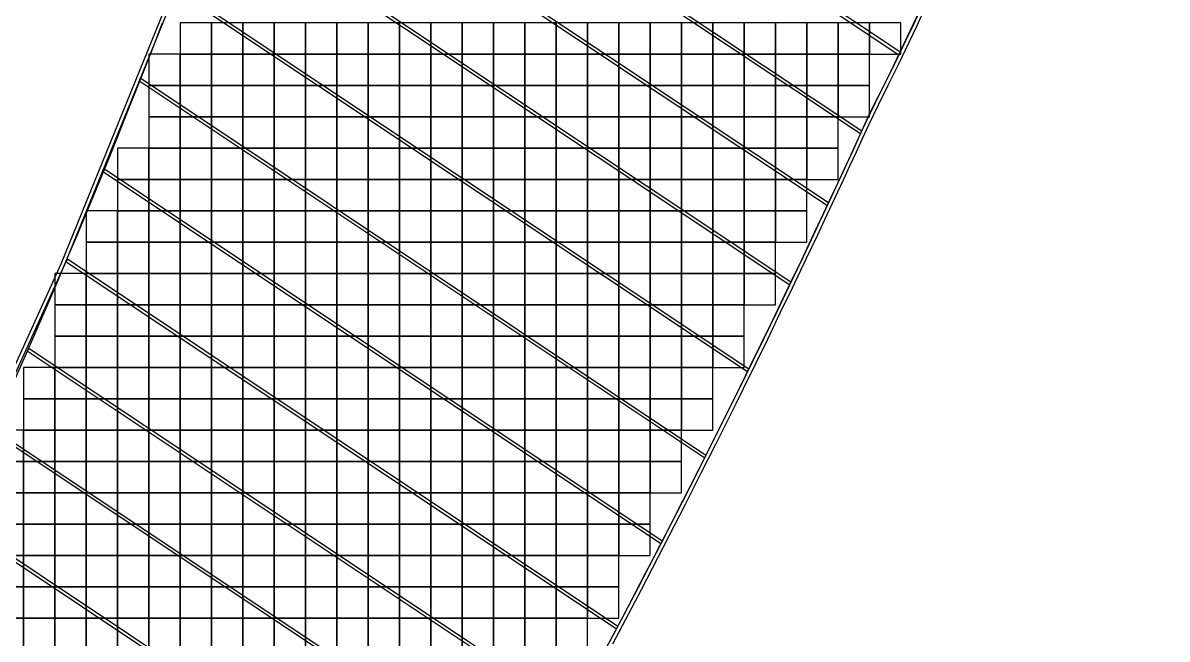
# Model space of a CAD drawing. Extents: x -31693 to 132909863, y -42052423 to 151957.
# Drawn here: x 125536 to 143796, y 39881 to 49716 of the extents above; entities that cross this region are included whole.
import ezdxf

# ---------------------------------------------------------------- set-up
doc = ezdxf.new("R2010")
doc.units = 0
doc.header["$LTSCALE"] = 1000
doc.header["$MEASUREMENT"] = 0
for name, color, linetype in [('500浮箱', 162, 'Continuous'), ('A-G-VISIBLE', 9, 'Continuous'), ('主龙骨', 4, 'Continuous'), ('边梁（14a槽钢', 3, 'Continuous')]:
    doc.layers.add(name, color=color, linetype=linetype)

# ---------------------------------------------------------------- blocks, each defined once
blk = doc.blocks.new('dasd')
at = {"layer": 'A-G-VISIBLE', "linetype": 'Continuous'}
for centre, radius, start, end in [((-132793.207, 42119.965), 43.092, 332.8786, 23.8551), ((-132879.454, 42145.346), 121.404, 314.68966, 338.95615), ((-132898.334, 42165.736), 157.69, 318.2193, 335.49083)]:
    blk.add_arc(centre, radius, start, end, dxfattribs=at)

msp = doc.modelspace()

# ---------------------------------------------------------------- linework, layer by layer
at = {"layer": '500浮箱', "elevation": 2850}
for points in [[(128045, 49216), (128545, 49216), (128545, 49716), (128045, 49716)], [(128545, 49216), (129045, 49216), (129045, 49716), (128545, 49716)], [(129045, 49216), (129545, 49216), (129545, 49716), (129045, 49716)], [(129545, 49216), (130045, 49216), (130045, 49716), (129545, 49716)], [(130045, 49216), (130545, 49216), (130545, 49716), (130045, 49716)], [(130545, 49216), (131045, 49216), (131045, 49716), (130545, 49716)], [(131045, 49216), (131545, 49216), (131545, 49716), (131045, 49716)], [(131545, 49216), (132045, 49216), (132045, 49716), (131545, 49716)], [(132045, 49216), (132545, 49216), (132545, 49716), (132045, 49716)], [(132545, 49216), (133045, 49216), (133045, 49716), (132545, 49716)], [(133045, 49216), (133545, 49216), (133545, 49716), (133045, 49716)], [(133545, 49216), (134045, 49216), (134045, 49716), (133545, 49716)], [(134045, 49216), (134545, 49216), (134545, 49716), (134045, 49716)], [(134545, 49216), (135045, 49216), (135045, 49716), (134545, 49716)], [(135045, 49216), (135545, 49216), (135545, 49716), (135045, 49716)], [(135545, 49216), (136045, 49216), (136045, 49716), (135545, 49716)], [(136045, 49216), (136545, 49216), (136545, 49716), (136045, 49716)], [(136545, 49216), (137045, 49216), (137045, 49716), (136545, 49716)], [(137045, 49216), (137545, 49216), (137545, 49716), (137045, 49716)], [(137545, 49216), (138045, 49216), (138045, 49716), (137545, 49716)], [(138045, 49216), (138545, 49216), (138545, 49716), (138045, 49716)], [(138545, 49216), (139045, 49216), (139045, 49716), (138545, 49716)], [(139045, 49216), (139545, 49216), (139545, 49716), (139045, 49716)], [(127545, 48716), (128045, 48716), (128045, 49216), (127545, 49216)], [(128045, 48716), (128545, 48716), (128545, 49216), (128045, 49216)], [(128545, 48716), (129045, 48716), (129045, 49216), (128545, 49216)], [(129045, 48716), (129545, 48716), (129545, 49216), (129045, 49216)], [(129545, 48716), (130045, 48716), (130045, 49216), (129545, 49216)], [(130045, 48716), (130545, 48716), (130545, 49216), (130045, 49216)], [(130545, 48716), (131045, 48716), (131045, 49216), (130545, 49216)], [(131045, 48716), (131545, 48716), (131545, 49216), (131045, 49216)], [(131545, 48716), (132045, 48716), (132045, 49216), (131545, 49216)], [(132045, 48716), (132545, 48716), (132545, 49216), (132045, 49216)], [(132545, 48716), (133045, 48716), (133045, 49216), (132545, 49216)], [(133045, 48716), (133545, 48716), (133545, 49216), (133045, 49216)], [(133545, 48716), (134045, 48716), (134045, 49216), (133545, 49216)], [(134045, 48716), (134545, 48716), (134545, 49216), (134045, 49216)], [(134545, 48716), (135045, 48716), (135045, 49216), (134545, 49216)], [(135045, 48716), (135545, 48716), (135545, 49216), (135045, 49216)], [(135545, 48716), (136045, 48716), (136045, 49216), (135545, 49216)], [(136045, 48716), (136545, 48716), (136545, 49216), (136045, 49216)], [(136545, 48716), (137045, 48716), (137045, 49216), (136545, 49216)], [(137045, 48716), (137545, 48716), (137545, 49216), (137045, 49216)], [(137545, 48716), (138045, 48716), (138045, 49216), (137545, 49216)], [(138045, 48716), (138545, 48716), (138545, 49216), (138045, 49216)], [(138545, 48716), (139045, 48716), (139045, 49216), (138545, 49216)], [(127545, 48216), (128045, 48216), (128045, 48716), (127545, 48716)], [(128045, 48216), (128545, 48216), (128545, 48716), (128045, 48716)], [(128545, 48216), (129045, 48216), (129045, 48716), (128545, 48716)], [(129045, 48216), (129545, 48216), (129545, 48716), (129045, 48716)], [(129545, 48216), (130045, 48216), (130045, 48716), (129545, 48716)], [(130045, 48216), (130545, 48216), (130545, 48716), (130045, 48716)], [(130545, 48216), (131045, 48216), (131045, 48716), (130545, 48716)], [(131045, 48216), (131545, 48216), (131545, 48716), (131045, 48716)], [(131545, 48216), (132045, 48216), (132045, 48716), (131545, 48716)], [(132045, 48216), (132545, 48216), (132545, 48716), (132045, 48716)], [(132545, 48216), (133045, 48216), (133045, 48716), (132545, 48716)], [(133045, 48216), (133545, 48216), (133545, 48716), (133045, 48716)], [(133545, 48216), (134045, 48216), (134045, 48716), (133545, 48716)], [(134045, 48216), (134545, 48216), (134545, 48716), (134045, 48716)], [(134545, 48216), (135045, 48216), (135045, 48716), (134545, 48716)], [(135045, 48216), (135545, 48216), (135545, 48716), (135045, 48716)], [(135545, 48216), (136045, 48216), (136045, 48716), (135545, 48716)], [(136045, 48216), (136545, 48216), (136545, 48716), (136045, 48716)], [(136545, 48216), (137045, 48216), (137045, 48716), (136545, 48716)], [(137045, 48216), (137545, 48216), (137545, 48716), (137045, 48716)], [(137545, 48216), (138045, 48216), (138045, 48716), (137545, 48716)], [(138045, 48216), (138545, 48216), (138545, 48716), (138045, 48716)], [(138545, 48216), (139045, 48216), (139045, 48716), (138545, 48716)], [(127545, 47716), (128045, 47716), (128045, 48216), (127545, 48216)], [(128045, 47716), (128545, 47716), (128545, 48216), (128045, 48216)], [(128545, 47716), (129045, 47716), (129045, 48216), (128545, 48216)], [(129045, 47716), (129545, 47716), (129545, 48216), (129045, 48216)], [(129545, 47716), (130045, 47716), (130045, 48216), (129545, 48216)], [(130045, 47716), (130545, 47716), (130545, 48216), (130045, 48216)], [(130545, 47716), (131045, 47716), (131045, 48216), (130545, 48216)], [(131045, 47716), (131545, 47716), (131545, 48216), (131045, 48216)], [(131545, 47716), (132045, 47716), (132045, 48216), (131545, 48216)], [(132045, 47716), (132545, 47716), (132545, 48216), (132045, 48216)], [(132545, 47716), (133045, 47716), (133045, 48216), (132545, 48216)], [(133045, 47716), (133545, 47716), (133545, 48216), (133045, 48216)], [(133545, 47716), (134045, 47716), (134045, 48216), (133545, 48216)], [(134045, 47716), (134545, 47716), (134545, 48216), (134045, 48216)], [(134545, 47716), (135045, 47716), (135045, 48216), (134545, 48216)], [(135045, 47716), (135545, 47716), (135545, 48216), (135045, 48216)], [(135545, 47716), (136045, 47716), (136045, 48216), (135545, 48216)], [(136045, 47716), (136545, 47716), (136545, 48216), (136045, 48216)], [(136545, 47716), (137045, 47716), (137045, 48216), (136545, 48216)], [(137045, 47716), (137545, 47716), (137545, 48216), (137045, 48216)], [(137545, 47716), (138045, 47716), (138045, 48216), (137545, 48216)], [(138045, 47716), (138545, 47716), (138545, 48216), (138045, 48216)], [(127045, 47216), (127545, 47216), (127545, 47716), (127045, 47716)], [(127545, 47216), (128045, 47216), (128045, 47716), (127545, 47716)], [(128045, 47216), (128545, 47216), (128545, 47716), (128045, 47716)], [(128545, 47216), (129045, 47216), (129045, 47716), (128545, 47716)], [(129045, 47216), (129545, 47216), (129545, 47716), (129045, 47716)], [(129545, 47216), (130045, 47216), (130045, 47716), (129545, 47716)], [(130045, 47216), (130545, 47216), (130545, 47716), (130045, 47716)], [(130545, 47216), (131045, 47216), (131045, 47716), (130545, 47716)], [(131045, 47216), (131545, 47216), (131545, 47716), (131045, 47716)], [(131545, 47216), (132045, 47216), (132045, 47716), (131545, 47716)], [(132045, 47216), (132545, 47216), (132545, 47716), (132045, 47716)], [(132545, 47216), (133045, 47216), (133045, 47716), (132545, 47716)], [(133045, 47216), (133545, 47216), (133545, 47716), (133045, 47716)], [(133545, 47216), (134045, 47216), (134045, 47716), (133545, 47716)], [(134045, 47216), (134545, 47216), (134545, 47716), (134045, 47716)], [(134545, 47216), (135045, 47216), (135045, 47716), (134545, 47716)], [(135045, 47216), (135545, 47216), (135545, 47716), (135045, 47716)], [(135545, 47216), (136045, 47216), (136045, 47716), (135545, 47716)], [(136045, 47216), (136545, 47216), (136545, 47716), (136045, 47716)], [(136545, 47216), (137045, 47216), (137045, 47716), (136545, 47716)], [(137045, 47216), (137545, 47216), (137545, 47716), (137045, 47716)], [(137545, 47216), (138045, 47216), (138045, 47716), (137545, 47716)], [(138045, 47216), (138545, 47216), (138545, 47716), (138045, 47716)], [(127045, 46716), (127545, 46716), (127545, 47216), (127045, 47216)], [(127545, 46716), (128045, 46716), (128045, 47216), (127545, 47216)], [(128045, 46716), (128545, 46716), (128545, 47216), (128045, 47216)], [(128545, 46716), (129045, 46716), (129045, 47216), (128545, 47216)], [(129045, 46716), (129545, 46716), (129545, 47216), (129045, 47216)], [(129545, 46716), (130045, 46716), (130045, 47216), (129545, 47216)], [(130045, 46716), (130545, 46716), (130545, 47216), (130045, 47216)], [(130545, 46716), (131045, 46716), (131045, 47216), (130545, 47216)], [(131045, 46716), (131545, 46716), (131545, 47216), (131045, 47216)], [(131545, 46716), (132045, 46716), (132045, 47216), (131545, 47216)], [(132045, 46716), (132545, 46716), (132545, 47216), (132045, 47216)], [(132545, 46716), (133045, 46716), (133045, 47216), (132545, 47216)], [(133045, 46716), (133545, 46716), (133545, 47216), (133045, 47216)], [(133545, 46716), (134045, 46716), (134045, 47216), (133545, 47216)], [(134045, 46716), (134545, 46716), (134545, 47216), (134045, 47216)], [(134545, 46716), (135045, 46716), (135045, 47216), (134545, 47216)], [(135045, 46716), (135545, 46716), (135545, 47216), (135045, 47216)], [(135545, 46716), (136045, 46716), (136045, 47216), (135545, 47216)], [(136045, 46716), (136545, 46716), (136545, 47216), (136045, 47216)], [(136545, 46716), (137045, 46716), (137045, 47216), (136545, 47216)], [(137045, 46716), (137545, 46716), (137545, 47216), (137045, 47216)], [(137545, 46716), (138045, 46716), (138045, 47216), (137545, 47216)], [(126545, 46216), (127045, 46216), (127045, 46716), (126545, 46716)], [(127045, 46216), (127545, 46216), (127545, 46716), (127045, 46716)], [(127545, 46216), (128045, 46216), (128045, 46716), (127545, 46716)], [(128045, 46216), (128545, 46216), (128545, 46716), (128045, 46716)], [(128545, 46216), (129045, 46216), (129045, 46716), (128545, 46716)], [(129045, 46216), (129545, 46216), (129545, 46716), (129045, 46716)], [(129545, 46216), (130045, 46216), (130045, 46716), (129545, 46716)], [(130045, 46216), (130545, 46216), (130545, 46716), (130045, 46716)], [(130545, 46216), (131045, 46216), (131045, 46716), (130545, 46716)], [(131045, 46216), (131545, 46216), (131545, 46716), (131045, 46716)], [(131545, 46216), (132045, 46216), (132045, 46716), (131545, 46716)], [(132045, 46216), (132545, 46216), (132545, 46716), (132045, 46716)], [(132545, 46216), (133045, 46216), (133045, 46716), (132545, 46716)], [(133045, 46216), (133545, 46216), (133545, 46716), (133045, 46716)], [(133545, 46216), (134045, 46216), (134045, 46716), (133545, 46716)], [(134045, 46216), (134545, 46216), (134545, 46716), (134045, 46716)], [(134545, 46216), (135045, 46216), (135045, 46716), (134545, 46716)], [(135045, 46216), (135545, 46216), (135545, 46716), (135045, 46716)], [(135545, 46216), (136045, 46216), (136045, 46716), (135545, 46716)], [(136045, 46216), (136545, 46216), (136545, 46716), (136045, 46716)], [(136545, 46216), (137045, 46216), (137045, 46716), (136545, 46716)], [(137045, 46216), (137545, 46216), (137545, 46716), (137045, 46716)], [(137545, 46216), (138045, 46216), (138045, 46716), (137545, 46716)], [(126545, 45716), (127045, 45716), (127045, 46216), (126545, 46216)], [(127045, 45716), (127545, 45716), (127545, 46216), (127045, 46216)], [(127545, 45716), (128045, 45716), (128045, 46216), (127545, 46216)], [(128045, 45716), (128545, 45716), (128545, 46216), (128045, 46216)], [(128545, 45716), (129045, 45716), (129045, 46216), (128545, 46216)], [(129045, 45716), (129545, 45716), (129545, 46216), (129045, 46216)], [(129545, 45716), (130045, 45716), (130045, 46216), (129545, 46216)], [(130045, 45716), (130545, 45716), (130545, 46216), (130045, 46216)], [(130545, 45716), (131045, 45716), (131045, 46216), (130545, 46216)], [(131045, 45716), (131545, 45716), (131545, 46216), (131045, 46216)], [(131545, 45716), (132045, 45716), (132045, 46216), (131545, 46216)], [(132045, 45716), (132545, 45716), (132545, 46216), (132045, 46216)], [(132545, 45716), (133045, 45716), (133045, 46216), (132545, 46216)], [(133045, 45716), (133545, 45716), (133545, 46216), (133045, 46216)], [(133545, 45716), (134045, 45716), (134045, 46216), (133545, 46216)], [(134045, 45716), (134545, 45716), (134545, 46216), (134045, 46216)], [(134545, 45716), (135045, 45716), (135045, 46216), (134545, 46216)], [(135045, 45716), (135545, 45716), (135545, 46216), (135045, 46216)], [(135545, 45716), (136045, 45716), (136045, 46216), (135545, 46216)], [(136045, 45716), (136545, 45716), (136545, 46216), (136045, 46216)], [(136545, 45716), (137045, 45716), (137045, 46216), (136545, 46216)], [(137045, 45716), (137545, 45716), (137545, 46216), (137045, 46216)], [(126045, 45216), (126545, 45216), (126545, 45716), (126045, 45716)], [(126545, 45216), (127045, 45216), (127045, 45716), (126545, 45716)], [(127045, 45216), (127545, 45216), (127545, 45716), (127045, 45716)], [(127545, 45216), (128045, 45216), (128045, 45716), (127545, 45716)], [(128045, 45216), (128545, 45216), (128545, 45716), (128045, 45716)], [(128545, 45216), (129045, 45216), (129045, 45716), (128545, 45716)], [(129045, 45216), (129545, 45216), (129545, 45716), (129045, 45716)], [(129545, 45216), (130045, 45216), (130045, 45716), (129545, 45716)], [(130045, 45216), (130545, 45216), (130545, 45716), (130045, 45716)], [(130545, 45216), (131045, 45216), (131045, 45716), (130545, 45716)], [(131045, 45216), (131545, 45216), (131545, 45716), (131045, 45716)], [(131545, 45216), (132045, 45216), (132045, 45716), (131545, 45716)], [(132045, 45216), (132545, 45216), (132545, 45716), (132045, 45716)], [(132545, 45216), (133045, 45216), (133045, 45716), (132545, 45716)], [(133045, 45216), (133545, 45216), (133545, 45716), (133045, 45716)], [(133545, 45216), (134045, 45216), (134045, 45716), (133545, 45716)], [(134045, 45216), (134545, 45216), (134545, 45716), (134045, 45716)], [(134545, 45216), (135045, 45216), (135045, 45716), (134545, 45716)], [(135045, 45216), (135545, 45216), (135545, 45716), (135045, 45716)], [(135545, 45216), (136045, 45216), (136045, 45716), (135545, 45716)], [(136045, 45216), (136545, 45216), (136545, 45716), (136045, 45716)], [(136545, 45216), (137045, 45216), (137045, 45716), (136545, 45716)], [(137045, 45216), (137545, 45216), (137545, 45716), (137045, 45716)], [(126045, 44716), (126545, 44716), (126545, 45216), (126045, 45216)], [(126545, 44716), (127045, 44716), (127045, 45216), (126545, 45216)], [(127045, 44716), (127545, 44716), (127545, 45216), (127045, 45216)], [(127545, 44716), (128045, 44716), (128045, 45216), (127545, 45216)], [(128045, 44716), (128545, 44716), (128545, 45216), (128045, 45216)], [(128545, 44716), (129045, 44716), (129045, 45216), (128545, 45216)], [(129045, 44716), (129545, 44716), (129545, 45216), (129045, 45216)], [(129545, 44716), (130045, 44716), (130045, 45216), (129545, 45216)], [(130045, 44716), (130545, 44716), (130545, 45216), (130045, 45216)], [(130545, 44716), (131045, 44716), (131045, 45216), (130545, 45216)], [(131045, 44716), (131545, 44716), (131545, 45216), (131045, 45216)], [(131545, 44716), (132045, 44716), (132045, 45216), (131545, 45216)], [(132045, 44716), (132545, 44716), (132545, 45216), (132045, 45216)], [(132545, 44716), (133045, 44716), (133045, 45216), (132545, 45216)], [(133045, 44716), (133545, 44716), (133545, 45216), (133045, 45216)], [(133545, 44716), (134045, 44716), (134045, 45216), (133545, 45216)], [(134045, 44716), (134545, 44716), (134545, 45216), (134045, 45216)], [(134545, 44716), (135045, 44716), (135045, 45216), (134545, 45216)], [(135045, 44716), (135545, 44716), (135545, 45216), (135045, 45216)], [(135545, 44716), (136045, 44716), (136045, 45216), (135545, 45216)], [(136045, 44716), (136545, 44716), (136545, 45216), (136045, 45216)], [(136545, 44716), (137045, 44716), (137045, 45216), (136545, 45216)], [(126045, 44216), (126545, 44216), (126545, 44716), (126045, 44716)], [(126545, 44216), (127045, 44216), (127045, 44716), (126545, 44716)], [(127045, 44216), (127545, 44216), (127545, 44716), (127045, 44716)], [(127545, 44216), (128045, 44216), (128045, 44716), (127545, 44716)], [(128045, 44216), (128545, 44216), (128545, 44716), (128045, 44716)], [(128545, 44216), (129045, 44216), (129045, 44716), (128545, 44716)], [(129045, 44216), (129545, 44216), (129545, 44716), (129045, 44716)], [(129545, 44216), (130045, 44216), (130045, 44716), (129545, 44716)], [(130045, 44216), (130545, 44216), (130545, 44716), (130045, 44716)], [(130545, 44216), (131045, 44216), (131045, 44716), (130545, 44716)], [(131045, 44216), (131545, 44216), (131545, 44716), (131045, 44716)], [(131545, 44216), (132045, 44216), (132045, 44716), (131545, 44716)], [(132045, 44216), (132545, 44216), (132545, 44716), (132045, 44716)], [(132545, 44216), (133045, 44216), (133045, 44716), (132545, 44716)], [(133045, 44216), (133545, 44216), (133545, 44716), (133045, 44716)], [(133545, 44216), (134045, 44216), (134045, 44716), (133545, 44716)], [(134045, 44216), (134545, 44216), (134545, 44716), (134045, 44716)], [(134545, 44216), (135045, 44216), (135045, 44716), (134545, 44716)], [(135045, 44216), (135545, 44216), (135545, 44716), (135045, 44716)], [(135545, 44216), (136045, 44216), (136045, 44716), (135545, 44716)], [(136045, 44216), (136545, 44216), (136545, 44716), (136045, 44716)], [(136545, 44216), (137045, 44216), (137045, 44716), (136545, 44716)], [(125545, 43716), (126045, 43716), (126045, 44216), (125545, 44216)], [(126045, 43716), (126545, 43716), (126545, 44216), (126045, 44216)], [(126545, 43716), (127045, 43716), (127045, 44216), (126545, 44216)], [(127045, 43716), (127545, 43716), (127545, 44216), (127045, 44216)], [(127545, 43716), (128045, 43716), (128045, 44216), (127545, 44216)], [(128045, 43716), (128545, 43716), (128545, 44216), (128045, 44216)], [(128545, 43716), (129045, 43716), (129045, 44216), (128545, 44216)], [(129045, 43716), (129545, 43716), (129545, 44216), (129045, 44216)], [(129545, 43716), (130045, 43716), (130045, 44216), (129545, 44216)], [(130045, 43716), (130545, 43716), (130545, 44216), (130045, 44216)], [(130545, 43716), (131045, 43716), (131045, 44216), (130545, 44216)], [(131045, 43716), (131545, 43716), (131545, 44216), (131045, 44216)], [(131545, 43716), (132045, 43716), (132045, 44216), (131545, 44216)], [(132045, 43716), (132545, 43716), (132545, 44216), (132045, 44216)], [(132545, 43716), (133045, 43716), (133045, 44216), (132545, 44216)], [(133045, 43716), (133545, 43716), (133545, 44216), (133045, 44216)], [(133545, 43716), (134045, 43716), (134045, 44216), (133545, 44216)], [(134045, 43716), (134545, 43716), (134545, 44216), (134045, 44216)], [(134545, 43716), (135045, 43716), (135045, 44216), (134545, 44216)], [(135045, 43716), (135545, 43716), (135545, 44216), (135045, 44216)], [(135545, 43716), (136045, 43716), (136045, 44216), (135545, 44216)], [(136045, 43716), (136545, 43716), (136545, 44216), (136045, 44216)], [(125545, 43216), (126045, 43216), (126045, 43716), (125545, 43716)], [(126045, 43216), (126545, 43216), (126545, 43716), (126045, 43716)], [(126545, 43216), (127045, 43216), (127045, 43716), (126545, 43716)], [(127045, 43216), (127545, 43216), (127545, 43716), (127045, 43716)], [(127545, 43216), (128045, 43216), (128045, 43716), (127545, 43716)], [(128045, 43216), (128545, 43216), (128545, 43716), (128045, 43716)], [(128545, 43216), (129045, 43216), (129045, 43716), (128545, 43716)], [(129045, 43216), (129545, 43216), (129545, 43716), (129045, 43716)], [(129545, 43216), (130045, 43216), (130045, 43716), (129545, 43716)], [(130045, 43216), (130545, 43216), (130545, 43716), (130045, 43716)], [(130545, 43216), (131045, 43216), (131045, 43716), (130545, 43716)], [(131045, 43216), (131545, 43216), (131545, 43716), (131045, 43716)], [(131545, 43216), (132045, 43216), (132045, 43716), (131545, 43716)], [(132045, 43216), (132545, 43216), (132545, 43716), (132045, 43716)], [(132545, 43216), (133045, 43216), (133045, 43716), (132545, 43716)], [(133045, 43216), (133545, 43216), (133545, 43716), (133045, 43716)], [(133545, 43216), (134045, 43216), (134045, 43716), (133545, 43716)], [(134045, 43216), (134545, 43216), (134545, 43716), (134045, 43716)], [(134545, 43216), (135045, 43216), (135045, 43716), (134545, 43716)], [(135045, 43216), (135545, 43216), (135545, 43716), (135045, 43716)], [(135545, 43216), (136045, 43216), (136045, 43716), (135545, 43716)], [(136045, 43216), (136545, 43216), (136545, 43716), (136045, 43716)], [(125045, 42716), (125545, 42716), (125545, 43216), (125045, 43216)], [(125545, 42716), (126045, 42716), (126045, 43216), (125545, 43216)], [(126045, 42716), (126545, 42716), (126545, 43216), (126045, 43216)], [(126545, 42716), (127045, 42716), (127045, 43216), (126545, 43216)], [(127045, 42716), (127545, 42716), (127545, 43216), (127045, 43216)], [(127545, 42716), (128045, 42716), (128045, 43216), (127545, 43216)], [(128045, 42716), (128545, 42716), (128545, 43216), (128045, 43216)], [(128545, 42716), (129045, 42716), (129045, 43216), (128545, 43216)], [(129045, 42716), (129545, 42716), (129545, 43216), (129045, 43216)], [(129545, 42716), (130045, 42716), (130045, 43216), (129545, 43216)], [(130045, 42716), (130545, 42716), (130545, 43216), (130045, 43216)], [(130545, 42716), (131045, 42716), (131045, 43216), (130545, 43216)], [(131045, 42716), (131545, 42716), (131545, 43216), (131045, 43216)], [(131545, 42716), (132045, 42716), (132045, 43216), (131545, 43216)], [(132045, 42716), (132545, 42716), (132545, 43216), (132045, 43216)], [(132545, 42716), (133045, 42716), (133045, 43216), (132545, 43216)], [(133045, 42716), (133545, 42716), (133545, 43216), (133045, 43216)], [(133545, 42716), (134045, 42716), (134045, 43216), (133545, 43216)], [(134045, 42716), (134545, 42716), (134545, 43216), (134045, 43216)], [(134545, 42716), (135045, 42716), (135045, 43216), (134545, 43216)], [(135045, 42716), (135545, 42716), (135545, 43216), (135045, 43216)], [(135545, 42716), (136045, 42716), (136045, 43216), (135545, 43216)], [(125045, 42216), (125545, 42216), (125545, 42716), (125045, 42716)], [(125545, 42216), (126045, 42216), (126045, 42716), (125545, 42716)], [(126045, 42216), (126545, 42216), (126545, 42716), (126045, 42716)], [(126545, 42216), (127045, 42216), (127045, 42716), (126545, 42716)], [(127045, 42216), (127545, 42216), (127545, 42716), (127045, 42716)], [(127545, 42216), (128045, 42216), (128045, 42716), (127545, 42716)], [(128045, 42216), (128545, 42216), (128545, 42716), (128045, 42716)], [(128545, 42216), (129045, 42216), (129045, 42716), (128545, 42716)], [(129045, 42216), (129545, 42216), (129545, 42716), (129045, 42716)], [(129545, 42216), (130045, 42216), (130045, 42716), (129545, 42716)], [(130045, 42216), (130545, 42216), (130545, 42716), (130045, 42716)], [(130545, 42216), (131045, 42216), (131045, 42716), (130545, 42716)], [(131045, 42216), (131545, 42216), (131545, 42716), (131045, 42716)], [(131545, 42216), (132045, 42216), (132045, 42716), (131545, 42716)], [(132045, 42216), (132545, 42216), (132545, 42716), (132045, 42716)], [(132545, 42216), (133045, 42216), (133045, 42716), (132545, 42716)], [(133045, 42216), (133545, 42216), (133545, 42716), (133045, 42716)], [(133545, 42216), (134045, 42216), (134045, 42716), (133545, 42716)], [(134045, 42216), (134545, 42216), (134545, 42716), (134045, 42716)], [(134545, 42216), (135045, 42216), (135045, 42716), (134545, 42716)], [(135045, 42216), (135545, 42216), (135545, 42716), (135045, 42716)], [(135545, 42216), (136045, 42216), (136045, 42716), (135545, 42716)], [(125045, 41716), (125545, 41716), (125545, 42216), (125045, 42216)], [(125545, 41716), (126045, 41716), (126045, 42216), (125545, 42216)], [(126045, 41716), (126545, 41716), (126545, 42216), (126045, 42216)], [(126545, 41716), (127045, 41716), (127045, 42216), (126545, 42216)], [(127045, 41716), (127545, 41716), (127545, 42216), (127045, 42216)], [(127545, 41716), (128045, 41716), (128045, 42216), (127545, 42216)], [(128045, 41716), (128545, 41716), (128545, 42216), (128045, 42216)], [(128545, 41716), (129045, 41716), (129045, 42216), (128545, 42216)], [(129045, 41716), (129545, 41716), (129545, 42216), (129045, 42216)], [(129545, 41716), (130045, 41716), (130045, 42216), (129545, 42216)], [(130045, 41716), (130545, 41716), (130545, 42216), (130045, 42216)], [(130545, 41716), (131045, 41716), (131045, 42216), (130545, 42216)], [(131045, 41716), (131545, 41716), (131545, 42216), (131045, 42216)], [(131545, 41716), (132045, 41716), (132045, 42216), (131545, 42216)], [(132045, 41716), (132545, 41716), (132545, 42216), (132045, 42216)], [(132545, 41716), (133045, 41716), (133045, 42216), (132545, 42216)], [(133045, 41716), (133545, 41716), (133545, 42216), (133045, 42216)], [(133545, 41716), (134045, 41716), (134045, 42216), (133545, 42216)], [(134045, 41716), (134545, 41716), (134545, 42216), (134045, 42216)], [(134545, 41716), (135045, 41716), (135045, 42216), (134545, 42216)], [(135045, 41716), (135545, 41716), (135545, 42216), (135045, 42216)], [(125045, 41216), (125545, 41216), (125545, 41716), (125045, 41716)], [(125545, 41216), (126045, 41216), (126045, 41716), (125545, 41716)], [(126045, 41216), (126545, 41216), (126545, 41716), (126045, 41716)], [(126545, 41216), (127045, 41216), (127045, 41716), (126545, 41716)], [(127045, 41216), (127545, 41216), (127545, 41716), (127045, 41716)], [(127545, 41216), (128045, 41216), (128045, 41716), (127545, 41716)], [(128045, 41216), (128545, 41216), (128545, 41716), (128045, 41716)], [(128545, 41216), (129045, 41216), (129045, 41716), (128545, 41716)], [(129045, 41216), (129545, 41216), (129545, 41716), (129045, 41716)], [(129545, 41216), (130045, 41216), (130045, 41716), (129545, 41716)], [(130045, 41216), (130545, 41216), (130545, 41716), (130045, 41716)], [(130545, 41216), (131045, 41216), (131045, 41716), (130545, 41716)], [(131045, 41216), (131545, 41216), (131545, 41716), (131045, 41716)], [(131545, 41216), (132045, 41216), (132045, 41716), (131545, 41716)], [(132045, 41216), (132545, 41216), (132545, 41716), (132045, 41716)], [(132545, 41216), (133045, 41216), (133045, 41716), (132545, 41716)], [(133045, 41216), (133545, 41216), (133545, 41716), (133045, 41716)], [(133545, 41216), (134045, 41216), (134045, 41716), (133545, 41716)], [(134045, 41216), (134545, 41216), (134545, 41716), (134045, 41716)], [(134545, 41216), (135045, 41216), (135045, 41716), (134545, 41716)], [(135045, 41216), (135545, 41216), (135545, 41716), (135045, 41716)], [(125045, 40716), (125545, 40716), (125545, 41216), (125045, 41216)], [(125545, 40716), (126045, 40716), (126045, 41216), (125545, 41216)], [(126045, 40716), (126545, 40716), (126545, 41216), (126045, 41216)], [(126545, 40716), (127045, 40716), (127045, 41216), (126545, 41216)], [(127045, 40716), (127545, 40716), (127545, 41216), (127045, 41216)], [(127545, 40716), (128045, 40716), (128045, 41216), (127545, 41216)], [(128045, 40716), (128545, 40716), (128545, 41216), (128045, 41216)], [(128545, 40716), (129045, 40716), (129045, 41216), (128545, 41216)], [(129045, 40716), (129545, 40716), (129545, 41216), (129045, 41216)], [(129545, 40716), (130045, 40716), (130045, 41216), (129545, 41216)], [(130045, 40716), (130545, 40716), (130545, 41216), (130045, 41216)], [(130545, 40716), (131045, 40716), (131045, 41216), (130545, 41216)], [(131045, 40716), (131545, 40716), (131545, 41216), (131045, 41216)], [(131545, 40716), (132045, 40716), (132045, 41216), (131545, 41216)], [(132045, 40716), (132545, 40716), (132545, 41216), (132045, 41216)], [(132545, 40716), (133045, 40716), (133045, 41216), (132545, 41216)], [(133045, 40716), (133545, 40716), (133545, 41216), (133045, 41216)], [(133545, 40716), (134045, 40716), (134045, 41216), (133545, 41216)], [(134045, 40716), (134545, 40716), (134545, 41216), (134045, 41216)], [(134545, 40716), (135045, 40716), (135045, 41216), (134545, 41216)], [(125045, 40216), (125545, 40216), (125545, 40716), (125045, 40716)], [(125545, 40216), (126045, 40216), (126045, 40716), (125545, 40716)], [(126045, 40216), (126545, 40216), (126545, 40716), (126045, 40716)], [(126545, 40216), (127045, 40216), (127045, 40716), (126545, 40716)], [(127045, 40216), (127545, 40216), (127545, 40716), (127045, 40716)], [(127545, 40216), (128045, 40216), (128045, 40716), (127545, 40716)], [(128045, 40216), (128545, 40216), (128545, 40716), (128045, 40716)], [(128545, 40216), (129045, 40216), (129045, 40716), (128545, 40716)], [(129045, 40216), (129545, 40216), (129545, 40716), (129045, 40716)], [(129545, 40216), (130045, 40216), (130045, 40716), (129545, 40716)], [(130045, 40216), (130545, 40216), (130545, 40716), (130045, 40716)], [(130545, 40216), (131045, 40216), (131045, 40716), (130545, 40716)], [(131045, 40216), (131545, 40216), (131545, 40716), (131045, 40716)], [(131545, 40216), (132045, 40216), (132045, 40716), (131545, 40716)], [(132045, 40216), (132545, 40216), (132545, 40716), (132045, 40716)], [(132545, 40216), (133045, 40216), (133045, 40716), (132545, 40716)], [(133045, 40216), (133545, 40216), (133545, 40716), (133045, 40716)], [(133545, 40216), (134045, 40216), (134045, 40716), (133545, 40716)], [(134045, 40216), (134545, 40216), (134545, 40716), (134045, 40716)], [(134545, 40216), (135045, 40216), (135045, 40716), (134545, 40716)], [(125045, 39716), (125545, 39716), (125545, 40216), (125045, 40216)], [(125545, 39716), (126045, 39716), (126045, 40216), (125545, 40216)], [(126045, 39716), (126545, 39716), (126545, 40216), (126045, 40216)], [(126545, 39716), (127045, 39716), (127045, 40216), (126545, 40216)], [(127045, 39716), (127545, 39716), (127545, 40216), (127045, 40216)], [(127545, 39716), (128045, 39716), (128045, 40216), (127545, 40216)], [(128045, 39716), (128545, 39716), (128545, 40216), (128045, 40216)], [(128545, 39716), (129045, 39716), (129045, 40216), (128545, 40216)], [(129045, 39716), (129545, 39716), (129545, 40216), (129045, 40216)], [(129545, 39716), (130045, 39716), (130045, 40216), (129545, 40216)], [(130045, 39716), (130545, 39716), (130545, 40216), (130045, 40216)], [(130545, 39716), (131045, 39716), (131045, 40216), (130545, 40216)], [(131045, 39716), (131545, 39716), (131545, 40216), (131045, 40216)], [(131545, 39716), (132045, 39716), (132045, 40216), (131545, 40216)], [(132045, 39716), (132545, 39716), (132545, 40216), (132045, 40216)], [(132545, 39716), (133045, 39716), (133045, 40216), (132545, 40216)], [(133045, 39716), (133545, 39716), (133545, 40216), (133045, 40216)], [(133545, 39716), (134045, 39716), (134045, 40216), (133545, 40216)], [(134045, 39716), (134545, 39716), (134545, 40216), (134045, 40216)]]:
    msp.add_lwpolyline(points, close=True, dxfattribs=at)
at = {"layer": '主龙骨'}
for p, q in [((127401, 48785, 2850), (136416, 42775, 2850)), ((136436, 42814, 2850), (127418, 48826, 2850)), ((127557, 48734, 2850), (127533, 48698, 2850)), ((126821, 47339, 2850), (135719, 41407, 2850)), ((135739, 41445, 2850), (126837, 47380, 2850)), ((127057, 47234, 2850), (127033, 47198, 2850))]:
    msp.add_line(p, q, dxfattribs=at)
at = {"layer": '主龙骨', "elevation": 2850}
for points in [[(139545, 49242), (129869, 55682), (129845, 55646), (139517, 49208)], [(138923, 47989), (129462, 54283), (129438, 54247), (138905, 47950)], [(138392, 46843), (129053, 53063), (129030, 53028), (138374, 46804)], [(137792, 45576), (128557, 51734), (128533, 51698), (137774, 45537)], [(137120, 44191), (128000, 50271), (127976, 50235), (137101, 44152)], [(135029, 40085), (126245, 45946), (126221, 45910), (135009, 40047)], [(134307, 38733), (125629, 44519), (125605, 44483), (134287, 38695)], [(133640, 37511), (125057, 43234), (125033, 43198), (133619, 37474)], [(132894, 36175), (124378, 41855), (124354, 41819), (132873, 36138)]]:
    msp.add_lwpolyline(points, dxfattribs=at)
at = {"layer": '边梁（14a槽钢', "elevation": 2850}
for points in [[(114695, 24920), (118091, 30184), (120994, 35218), (123663, 40405), (126146, 45871), (128518, 51712), (129324, 54038), (129846, 55848), (130344, 57955), (130674, 59724)], [(114743, 24888), (118140, 30154), (121045, 35190), (123715, 40380), (126199, 45848), (128573, 51691), (129379, 54020), (129902, 55833), (130401, 57943), (130731, 59714)], [(139895, 50013), (139747, 49692), (139622, 49427), (139450, 49070), (139288, 48740), (139131, 48428), (138978, 48109), (138873, 47879), (138779, 47676), (138676, 47452), (138574, 47233), (138441, 46947), (138313, 46674), (138245, 46530), (138157, 46344), (137986, 45982), (137760, 45509), (137566, 45106), (137358, 44678), (137179, 44310), (136977, 43899), (136860, 43662), (136733, 43407), (136541, 43023), (136301, 42546), (136053, 42058), (135349, 40695), (134893, 39827)], [(139948, 49989), (139800, 49667), (139674, 49402), (139503, 49045), (139340, 48714), (139183, 48402), (139031, 48085), (138925, 47855), (138832, 47652), (138729, 47428), (138627, 47208), (138493, 46922), (138366, 46650), (138298, 46505), (138210, 46319), (138038, 45957), (137812, 45484), (137618, 45081), (137411, 44652), (137231, 44285), (137029, 43873), (136912, 43637), (136785, 43381), (136593, 42997), (136352, 42520), (136104, 42031), (135401, 40668), (134944, 39800)]]:
    msp.add_lwpolyline(points, dxfattribs=at)

# ---------------------------------------------------------------- block references
at = {"xscale": 1000, "yscale": 1000, "zscale": 1000}
msp.add_blockref('dasd', (132893911, -42052037, 2850), dxfattribs=at)

doc.saveas('drawing.dxf')
